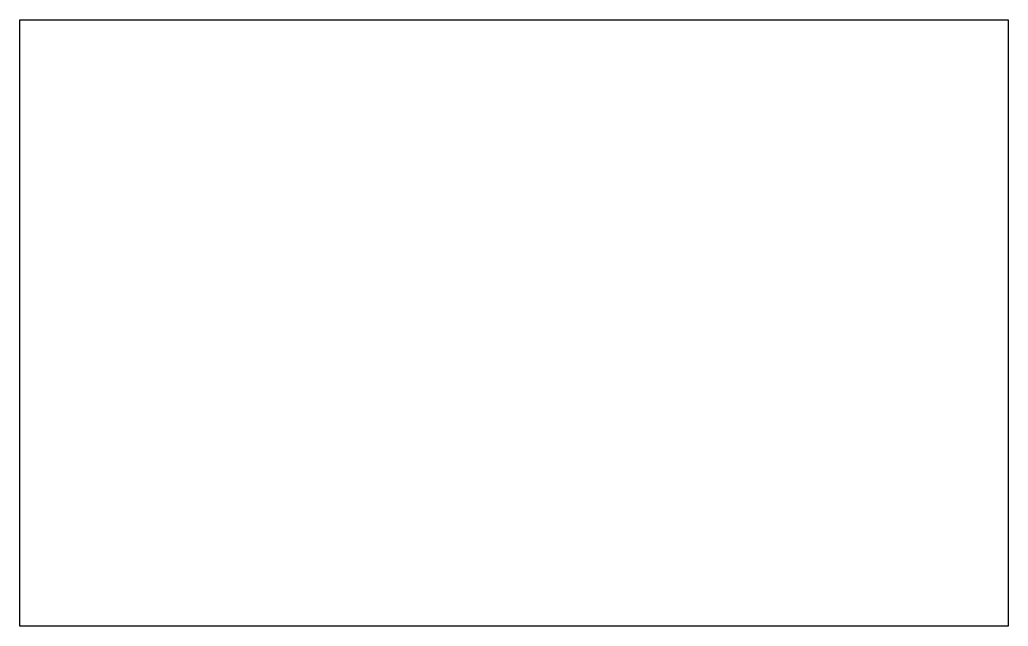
# Model space of a CAD drawing. Extents: x 2.8 to 29.2, y 3 to 19.2.
import ezdxf

# ---------------------------------------------------------------- set-up
doc = ezdxf.new("R2010")
doc.units = 0
doc.linetypes.add('CENTER', pattern=[0])
doc.layers.add('3', color=3, linetype='CENTER')

msp = doc.modelspace()

# ---------------------------------------------------------------- linework, layer by layer
at = {"layer": '3', "color": 0}
msp.add_lwpolyline([(2.75, 3), (2.75, 19.25), (29.25, 19.25), (29.25, 3)], close=True, dxfattribs=at)

doc.saveas('drawing.dxf')
